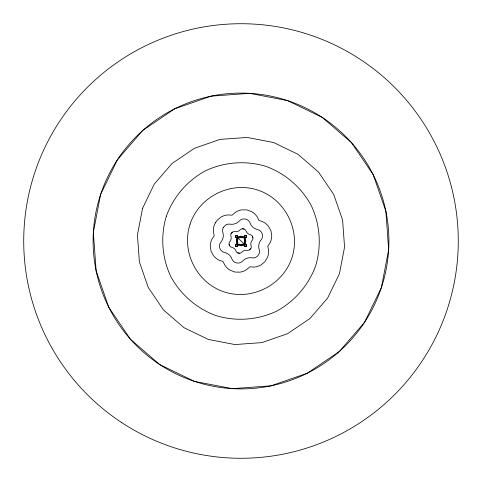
<?xml version="1.0" encoding="UTF-8"?>
<svg xmlns="http://www.w3.org/2000/svg" width="482" height="482" viewBox="0 0 482 482"><rect width="100%" height="100%" fill="white"/><g stroke="black" fill="none" stroke-linecap="round" stroke-linejoin="round"><path stroke-width="0.72" d="M244.723 245.507L242.958 244.922L241 245.892L239.06 244.663L237.524 245.422L236.584 244.464M244.549 236.554L242.94 237.337L241 236.108L239.042 237.078L237.277 236.493M236.005 237.307L235.559 236.234L236.481 235.529A0.952 0.952 0 0 1 237.156 235.806L237.307 236.005M235.578 245.519L236.18 244.675M236.584 237.536L237.536 236.584M237.265 245.971L237.379 245.591M244.567 236.433L245.519 235.529L246.471 236.481A0.952 0.952 0 0 1 246.194 237.156L245.995 237.307M244.464 245.416L245.416 244.464M245.995 244.693L246.441 245.766L245.519 246.471A0.952 0.952 0 0 1 244.844 246.194L244.693 245.995M236.493 244.723L237.078 242.958L236.535 240.018L237.078 239.042L236.493 237.277M236.819 237.487L237.337 239.06L236.831 240.078L236.831 241.922L237.337 242.94L236.554 244.549M245.446 244.549L244.663 242.94L245.627 241L244.663 239.06L245.446 237.451M245.507 244.723L244.922 242.958L245.892 241L244.922 239.042L245.507 237.277M236.005 246.344L236.481 246.585L235.529 245.519A0.952 0.952 0 0 1 235.806 244.844L236.005 244.693M245.995 235.656L245.519 235.529M231.167 233.505L232.499 232.095A3.531 3.531 0 0 1 234.704 231.637A5.868 5.868 0 0 0 240.229 229.745A3.531 3.531 0 0 1 242.253 228.751L244.464 229.185A3.531 3.531 0 0 1 245.965 230.866A5.868 5.868 0 0 0 250.363 234.704A3.531 3.531 0 0 1 252.237 235.963L252.966 238.09A3.531 3.531 0 0 1 252.255 240.229A5.868 5.868 0 0 0 251.134 245.965A3.531 3.531 0 0 1 250.983 248.212L249.501 249.905A3.531 3.531 0 0 1 247.296 250.363A5.868 5.868 0 0 0 241.771 252.255A3.531 3.531 0 0 1 239.747 253.249L237.536 252.815A3.531 3.531 0 0 1 236.035 251.134A5.868 5.868 0 0 0 231.637 247.296A3.531 3.531 0 0 1 229.763 246.037L229.034 243.91A3.531 3.531 0 0 1 229.745 241.771A5.868 5.868 0 0 0 230.866 236.035A3.531 3.531 0 0 1 231.017 233.788L232.24 232.276M250.833 248.495L249.76 249.724M244.693 236.005L245.242 235.451L244.844 235.806M236.481 246.471L237.307 245.995M246.157 237.12L246.549 236.204L246.194 235.806M246.302 245.971L245.971 246.302M235.806 237.156L235.451 236.758L235.843 237.12M235.806 246.194L235.559 245.766M246.194 244.844L246.549 245.242L245.567 244.567M237.12 246.157L236.758 246.549L237.156 246.194M237.487 236.819L239.06 237.337L241 236.373L242.94 237.337M239.06 244.663L241 245.627L242.94 244.663L244.549 245.446M242.958 237.078L244.723 236.493M237.277 245.507L239.042 244.922M236.831 241.922L236.831 240.078M235.529 236.481L235.656 236.005M246.471 236.481L246.585 236.481A1.066 1.066 0 0 1 244.983 237.409L244.464 236.584M236.535 240.217L236.535 241.783M246.471 245.519L246.344 245.995M242.573 228.733L244.175 229.052M239.427 253.267L237.825 252.948M245.416 237.536L244.983 237.409A1.066 1.066 0 0 1 244.983 235.559A1.066 1.066 0 0 1 246.585 236.481M236.029 237.265L236.409 237.379M245.519 246.423L244.88 246.157M236.029 246.302L235.698 245.971M235.806 235.806L236.204 235.451L237.325 236.18M237.138 237.138L244.862 244.862M246.194 246.194L245.766 246.441M252.405 236.228L252.936 237.777M229.595 245.772L229.064 244.223M100.63 194.391L93.351 232.306L96.135 270.818L108.787 307.299L130.447 339.256L159.65 364.519L194.391 381.37L232.306 388.649L270.818 385.865L307.299 373.213L339.256 351.553L364.519 322.35L381.37 287.609L388.649 249.694L385.865 211.182L373.213 174.701L351.553 142.744L322.35 117.481L287.609 100.63L249.694 93.351L211.182 96.135L174.701 108.787L142.744 130.447L117.481 159.65L100.63 194.391M142.545 208.308L137.442 234.903L139.388 261.913L148.263 287.501L163.458 309.92L183.937 327.639L208.308 339.455L234.903 344.558L261.913 342.612L287.501 333.737L309.92 318.542L327.639 298.063L339.455 273.692L344.558 247.097L342.612 220.087L333.737 194.499L318.542 172.08L298.063 154.361L273.692 142.545L247.097 137.442L220.087 139.388L194.499 148.263L172.08 163.458L154.361 183.937L142.545 208.308M166.326 216.201C160.355 236.096 161.898 257.442 170.664 276.27C180.503 294.556 196.692 308.564 216.201 315.674C236.096 321.645 257.442 320.102 276.27 311.336C294.556 301.497 308.564 285.308 315.674 265.799C321.645 245.904 320.102 224.558 311.336 205.73C301.497 187.444 285.308 173.436 265.799 166.326C245.904 160.355 224.558 161.898 205.73 170.664C187.444 180.503 173.436 196.692 166.326 216.201M190.107 224.1C180.967 251.502 196.68 282.826 224.1 291.893C251.502 301.033 282.826 285.32 291.893 257.9C301.033 230.498 285.32 199.174 257.9 190.107C230.498 180.967 199.174 196.68 190.107 224.1M237.596 242.922L237.228 244.031L237.969 244.772L239.078 244.404L241 245.362L242.922 244.404L244.031 244.772L244.772 244.031L244.404 242.922L245.362 241L244.404 239.078L244.772 237.969L244.031 237.228L242.922 237.596L241 236.638L239.078 237.596L237.969 237.228L237.228 237.969L237.596 239.078L237.12 240.036L237.12 241.964L237.596 242.922M237.897 242.904L237.548 243.958L238.042 244.452L239.096 244.103L241 245.049L242.904 244.103L243.958 244.452L244.452 243.958L244.103 242.904L245.049 241L244.103 239.096L244.452 238.042L243.958 237.548L242.904 237.897L241 236.951L239.096 237.897L238.042 237.548L237.548 238.042L237.897 239.096L237.397 240.102L237.397 241.898L237.897 242.904M215.382 222.871L214.544 224.51A15.545 15.545 0 0 0 213.43 231.92L214.11 235.132A1.392 1.392 0 0 1 213.888 236.282L212.044 238.994A15.545 15.545 0 0 0 210.273 246.278L211.068 251.255L213.49 255.665A15.545 15.545 0 0 0 219.352 260.334L222.473 261.352A1.392 1.392 0 0 1 223.359 262.124L224.787 265.076A15.545 15.545 0 0 0 230.209 270.251L234.909 272.053L239.946 272.161A15.545 15.545 0 0 0 246.923 269.414L249.363 267.221A1.392 1.392 0 0 1 250.471 266.841L253.743 267.082A15.545 15.545 0 0 0 260.937 264.967L264.847 261.798L267.456 257.49A15.545 15.545 0 0 0 268.57 250.08L267.89 246.868A1.392 1.392 0 0 1 268.113 245.718L269.956 243.006A15.545 15.545 0 0 0 271.728 235.722L270.932 230.745L268.51 226.335A15.545 15.545 0 0 0 262.648 221.666L259.527 220.648A1.392 1.392 0 0 1 258.641 219.876L257.213 216.924A15.545 15.545 0 0 0 251.791 211.749L247.091 209.947L242.054 209.839A15.545 15.545 0 0 0 235.077 212.586L232.637 214.779A1.392 1.392 0 0 1 231.529 215.159L228.257 214.918A15.545 15.545 0 0 0 221.063 217.033L217.153 220.202L215.382 222.871M223.299 227.51L223.033 228.022A6.35 6.35 0 0 0 222.762 232.065A10.562 10.562 0 0 1 220.738 242.386A6.35 6.35 0 0 0 219.467 246.236L219.804 248.26L220.78 250.068A6.35 6.35 0 0 0 224.142 252.327A10.562 10.562 0 0 1 232.065 259.238A6.35 6.35 0 0 0 234.764 262.268L236.692 262.985L238.741 263.045A6.35 6.35 0 0 0 242.386 261.262A10.562 10.562 0 0 1 252.327 257.858A6.35 6.35 0 0 0 256.297 257.033L257.882 255.725L258.967 253.978A6.35 6.35 0 0 0 259.238 249.935A10.562 10.562 0 0 1 261.262 239.614A6.35 6.35 0 0 0 262.533 235.764L262.196 233.74L261.22 231.932A6.35 6.35 0 0 0 257.858 229.673A10.562 10.562 0 0 1 249.935 222.762A6.35 6.35 0 0 0 247.236 219.732L245.308 219.015L243.259 218.955A6.35 6.35 0 0 0 239.614 220.738A10.562 10.562 0 0 1 229.673 224.142A6.35 6.35 0 0 0 225.703 224.967L223.299 227.51M121.494 422.455A217.274 217.274 0 0 0 457.9 253.767A217.274 217.274 0 0 0 143.606 46.772A217.274 217.274 0 0 0 121.494 422.455M159.65 364.519A147.902 147.902 0 0 0 388.649 249.694A147.902 147.902 0 0 0 174.701 108.787A147.902 147.902 0 0 0 159.65 364.519M235.951 246.441A1.066 1.066 0 0 0 237.548 245.519A1.066 1.066 0 0 0 235.951 244.591A1.066 1.066 0 0 0 235.951 246.441M235.951 237.409A1.066 1.066 0 0 0 237.548 236.481A1.066 1.066 0 0 0 235.951 235.559A1.066 1.066 0 0 0 235.951 237.409M244.983 246.441A1.066 1.066 0 0 0 246.585 245.519A1.066 1.066 0 0 0 244.983 244.591A1.066 1.066 0 0 0 244.983 246.441"/></g></svg>
